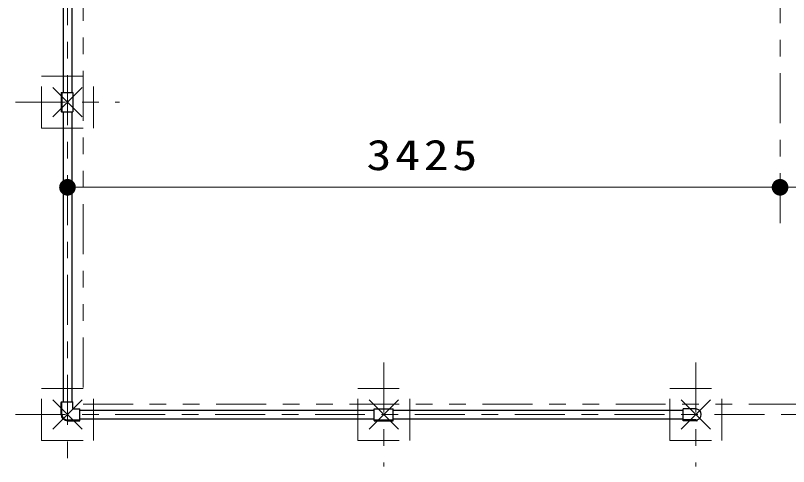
# Model space of a CAD drawing. Units: millimetres at full size, sheet at 1:80; details may follow other scales. Extents: x -30800 to 0, y -379 to 21360.
# Drawn here: x -24876 to -21161, y 9052 to 11218 of the extents above; entities that cross this region are included whole.
import ezdxf

# ---------------------------------------------------------------- set-up
doc = ezdxf.new("R2010")
doc.units = ezdxf.units.MM
doc.header["$LTSCALE"] = 80
for name, pattern in [('USER1', [4.5, 2.5, -2]), ('USER2', [6, 3, -1, 1, -1]), ('USER3', [8, 3, -1, 1, -1, 1, -1])]:
    doc.linetypes.add(name, pattern=pattern)
doc.layers.add('layer1', color=7, linetype='Continuous', lineweight=13)
doc.styles.add('ＭＳ ゴシック', font='')
doc.styles.get('ＭＳ ゴシック').set_extended_font_data('MS Gothic')

# ---------------------------------------------------------------- blocks, each defined once
blk = doc.blocks.new('x')
at = {"color": 0, "linetype": 'Continuous', "lineweight": -2}
for p, q in [((-0.884, -0.884), (0.884, 0.884)), ((0.884, -0.884), (-0.884, 0.884))]:
    blk.add_line(p, q, dxfattribs=at)
blk = doc.blocks.new('filled_dot')
at = {"color": 0, "linetype": 'Continuous', "lineweight": -2, "const_width": 1.25}
blk.add_lwpolyline([(-0.625, 0, 1), (0.625, 0, 1)], format="xyb", close=True, dxfattribs=at)

msp = doc.modelspace()

# ---------------------------------------------------------------- linework, layer by layer
at = {"layer": 'layer1', "color": 2, "linetype": 'USER2'}
for p, q in [((-24626.33, 17651.76), (-24626.33, 9051.75)), ((-24876.33, 10801.75), (-24376.32, 10801.75)), ((-23106.33, 9551.76), (-23106.33, 9051.75)), ((-21606.33, 9551.76), (-21606.33, 9051.75)), ((-24876.33, 9301.75), (-17076.32, 9301.75))]:
    msp.add_line(p, q, dxfattribs=at)
at = {"layer": 'layer1', "color": 121, "linetype": 'USER3'}
for p, q in [((-24551.33, 17351.75), (-24551.33, 9351.75)), ((-24551.33, 9351.75), (-17401.33, 9351.75))]:
    msp.add_line(p, q, dxfattribs=at)
at = {"layer": 'layer1', "linetype": 'USER2'}
msp.add_line((-21201.33, 10220.86), (-21201.33, 14708.55), dxfattribs=at)
at = {"layer": 'layer1', "color": 140, "lineweight": 25}
for p, q in [((-24647.68, 12241.75), (-24647.68, 10847.75)), ((-24604.98, 12241.75), (-24604.98, 10847.75)), ((-24647.68, 10755.75), (-24647.68, 9361.75)), ((-24604.98, 10755.75), (-24604.98, 9361.75)), ((-24566.33, 9323.1), (-23152.33, 9323.1)), ((-23060.33, 9323.1), (-21666.33, 9323.1)), ((-24566.33, 9280.4), (-23152.33, 9280.4)), ((-23060.33, 9280.4), (-21666.33, 9280.4))]:
    msp.add_line(p, q, dxfattribs=at)
at = {"layer": 'layer1', "color": 94, "linetype": 'USER1'}
for p, q in [((-24751.33, 10676.75), (-24751.33, 10926.75)), ((-24751.33, 10926.75), (-24501.33, 10926.75)), ((-24501.33, 10676.75), (-24501.33, 10926.75)), ((-24751.33, 10676.75), (-24501.33, 10676.75)), ((-24751.33, 9176.75), (-24751.33, 9426.75)), ((-24751.33, 9426.75), (-24501.33, 9426.75)), ((-24501.33, 9176.75), (-24501.33, 9426.75)), ((-23231.33, 9176.75), (-23231.33, 9426.75)), ((-23231.33, 9426.75), (-22981.33, 9426.75)), ((-22981.33, 9176.75), (-22981.33, 9426.75)), ((-21731.33, 9176.75), (-21731.33, 9426.75)), ((-21731.33, 9426.75), (-21481.33, 9426.75)), ((-21481.33, 9176.75), (-21481.33, 9426.75)), ((-24751.33, 9176.75), (-24501.33, 9176.75)), ((-23231.33, 9176.75), (-22981.33, 9176.75)), ((-21731.33, 9176.75), (-21481.33, 9176.75))]:
    msp.add_line(p, q, dxfattribs=at)
at = {"layer": 'layer1', "color": 2, "lineweight": 25}
for p, q in [((-24656.83, 10845.75), (-24656.83, 10757.75)), ((-24652.83, 10847.75), (-24652.83, 10755.75)), ((-24656.83, 9301.75), (-24656.83, 9359.75)), ((-24652.83, 9301.75), (-24652.83, 9361.75)), ((-24626.33, 9275.25), (-24566.33, 9275.25)), ((-24626.33, 9271.25), (-24568.33, 9271.25)), ((-23150.33, 9271.25), (-23062.33, 9271.25)), ((-21606.33, 9275.25), (-21666.33, 9275.25)), ((-21601.33, 9271.25), (-21666.33, 9271.25)), ((-21599.33, 9273.25), (-21599.33, 9276.2))]:
    msp.add_line(p, q, dxfattribs=at)
at = {"layer": 'layer1', "lineweight": 25}
for p, q in [((-24654.83, 10847.75), (-24599.83, 10847.75)), ((-24599.83, 10847.75), (-24599.83, 10755.75)), ((-24654.83, 10755.75), (-24599.83, 10755.75)), ((-24654.83, 9361.75), (-24599.83, 9361.75)), ((-24599.83, 9330.25), (-24599.83, 9361.75)), ((-24597.83, 9328.25), (-24566.33, 9328.25)), ((-24566.33, 9273.25), (-24566.33, 9328.25)), ((-23152.33, 9328.25), (-23060.33, 9328.25)), ((-23152.33, 9273.25), (-23152.33, 9328.25)), ((-23060.33, 9273.25), (-23060.33, 9328.25)), ((-21666.33, 9271.25), (-21666.33, 9328.25)), ((-21606.33, 9328.25), (-21666.33, 9328.25)), ((-23152.33, 9275.25), (-23060.33, 9275.25))]:
    msp.add_line(p, q, dxfattribs=at)
at = {"layer": 'layer1'}
for p, q in [((-24626.33, 10392.83), (-21201.33, 10392.83)), ((-21201.33, 10392.83), (-17326.33, 10392.83))]:
    msp.add_line(p, q, dxfattribs=at)
at = {"layer": 'layer1', "color": 2, "lineweight": 25}
for centre, radius, start, end in [((-24654.83, 10845.75), 2, 90, 180), ((-24654.83, 10757.75), 2, 180, 270), ((-24654.83, 9359.75), 2, 90, 180), ((-24626.33, 9301.75), 30.5, 180, 270), ((-24626.33, 9301.75), 26.5, 180, 240.31651), ((-24626.33, 9301.75), 26.5, 240.31651, 270), ((-24568.33, 9273.25), 2, 270, 0), ((-23150.33, 9273.25), 2, 180, 270), ((-23062.33, 9273.25), 2, 270, 0), ((-21601.33, 9273.25), 2, 270, 0)]:
    msp.add_arc(centre, radius, start, end, dxfattribs=at)
at = {"layer": 'layer1', "lineweight": 25}
for centre, radius, start, end in [((-24597.83, 9330.25), 2, 180, 270), ((-21606.33, 9301.75), 26.5, 270, 90)]:
    msp.add_arc(centre, radius, start, end, dxfattribs=at)

# ---------------------------------------------------------------- block references
at = {"layer": 'layer1'}
for name, p, xscale, yscale in [('x', (-24626.33, 10801.75), 80, 80), ('filled_dot', (-24626.33, 10392.83), 32, 32), ('filled_dot', (-21201.33, 10392.83), 32, 32), ('x', (-24626.33, 9301.75), 80, 80), ('x', (-23106.33, 9301.75), 80, 80), ('x', (-21606.33, 9301.75), 80, 80)]:
    msp.add_blockref(name, p, dxfattribs=dict(at, xscale=xscale, yscale=yscale))
at = {"layer": 'layer1', "xscale": 32, "yscale": 32, "rotation": 180}
msp.add_blockref('filled_dot', (-21201.33, 10392.83), dxfattribs=at)

# ---------------------------------------------------------------- texts
at = {"layer": 'layer1', "insert": (-22913.83, 10472.83), "char_height": 146.6, "attachment_point": 8, "style": 'ＭＳ ゴシック'}
msp.add_mtext('\\T1.15;\\W1.2;3425', dxfattribs=at)

doc.saveas('drawing.dxf')
